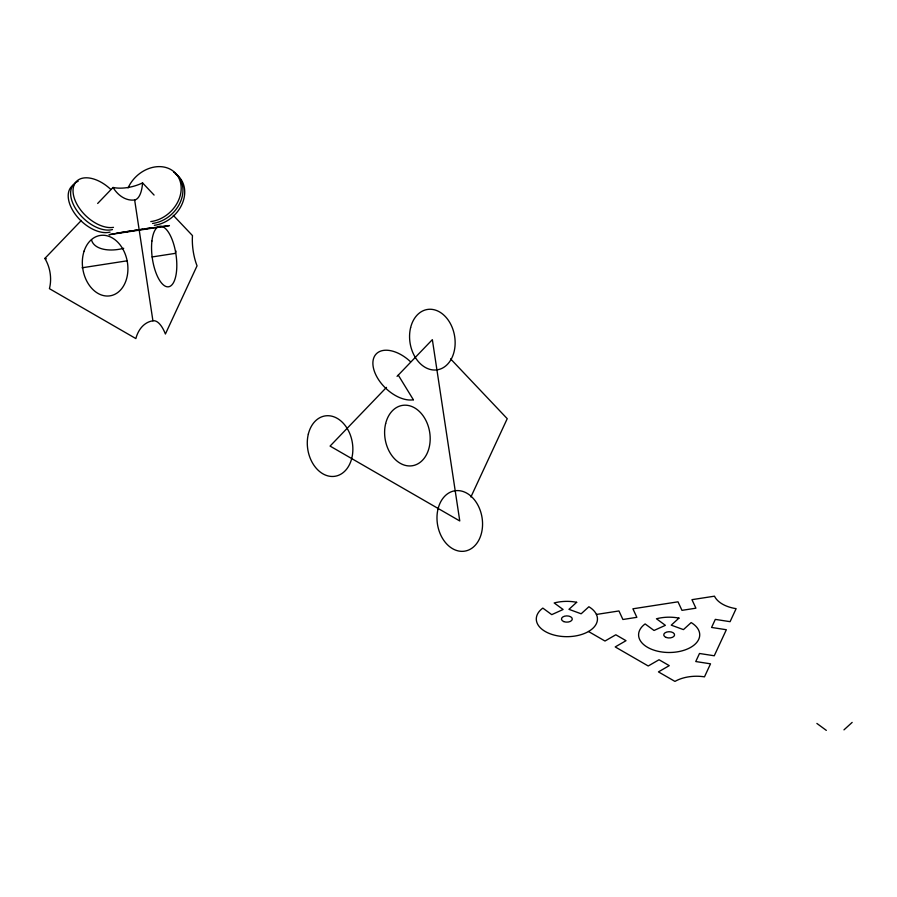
<?xml version="1.0" encoding="UTF-8"?>
<svg xmlns="http://www.w3.org/2000/svg" width="897" height="897" viewBox="0 0 897 897"><rect width="100%" height="100%" fill="white"/><g stroke="black" fill="none" stroke-linecap="round" stroke-linejoin="round"><path stroke-width="1.35" d="M470.903 496.983L507.231 418.686L450.597 358.901M154.082 195.064L142.567 182.91A30.576 11.975 81.8 0 1 134.651 199.964L152.916 320.823A30.576 22.526 80.4 0 0 135.862 338.573L49.425 288.666A30.576 22.526 80.4 0 0 44.85 258.437L81.335 220.46M97.661 203.473L113.033 187.473A30.576 16.852 -17 0 0 142.567 182.91M386.495 387.369L330.074 446.089L459.769 520.966L432.354 339.638L397.057 376.381M843.965 729.866L852.15 722.41M150.999 227.939L116.89 233.209M118.841 232.884L109.008 234.711L169.443 225.596L144.888 228.825M120.49 232.615L124.055 232.031M125.961 231.729L129.964 231.101M82.053 267.788L127.363 260.78M152.075 256.957L175.42 253.346A30.576 16.852 -17 0 1 175.991 251.048M596.415 614.445L618.952 610.958L622.91 619.491L636.859 617.327L632.901 608.805L678.009 601.82L681.967 610.352L695.915 608.188L691.957 599.667L714.494 596.18A30.576 17.66 0 0 0 736.123 608.659L730.08 621.677L715.313 619.39L711.579 627.452L726.346 629.728L714.259 655.774L699.492 653.487L695.747 661.538L710.525 663.825L704.481 676.843A30.576 17.66 0 0 0 674.948 681.406L658.443 671.887L669.252 665.641L659.037 659.744L648.228 665.989L615.207 646.928L626.016 640.682L615.813 634.784L604.993 641.03L588.499 631.499M134.146 230.451L136.288 230.125M140.605 229.464L142.758 229.15M816.887 723.442L826.328 730.382M173.278 215.336L192.474 235.597A30.576 11.975 81.8 0 0 197.048 265.826L165.407 334.009A30.576 11.975 81.8 0 0 152.916 320.823M398.268 375.125L413.382 399.793M134.651 199.964A30.576 22.526 80.4 0 1 113.033 187.473M44.85 258.437A30.576 16.852 -17 0 1 46.341 258.785M123.719 248.29A30.576 16.852 -17 0 1 91.516 239.813M113.471 227.367A30.576 18.142 43.9 0 1 80.326 209.55A30.576 18.142 43.9 0 1 78.196 179.983A30.576 18.142 43.9 0 1 110.723 189.379M110.051 232.099A30.576 18.142 43.9 0 1 75.494 214.585A30.576 18.142 43.9 0 1 74.507 184.345M128.092 187.899A30.576 24.611 -43.4 0 1 162.245 166.786A30.576 24.611 -43.4 0 1 180.589 194.01A30.576 24.611 -43.4 0 1 150.786 221.581M175.464 173.951A30.576 24.611 -43.4 0 1 182.405 203.294A30.576 24.611 -43.4 0 1 154.329 225.315M173.693 172.089A30.576 24.611 -43.5 0 1 180.633 201.433A30.576 24.611 -43.5 0 1 152.557 223.454M112.473 229.576A30.576 18.142 43.9 0 1 77.288 211.21A30.576 18.142 43.9 0 1 78.162 181.272M413.326 399.793A30.576 18.142 43.9 0 1 380.182 381.987A30.576 18.142 43.9 0 1 378.052 352.409A30.576 18.142 43.9 0 1 410.591 361.805M576.681 602.291L568.956 609.332L581.155 613.795L588.881 606.753A30.576 17.66 0 0 1 589.094 631.152A30.576 17.66 0 0 1 546.901 632.385A30.576 17.66 0 0 1 542.831 608.099L551.745 614.647L563.103 609.5L554.189 602.952A30.576 17.66 0 0 1 576.681 602.291M678.962 618.111L671.248 625.153L683.447 629.616L691.161 622.585A30.576 17.66 0 0 1 691.374 646.972A30.576 17.66 0 0 1 649.181 648.206A30.576 17.66 0 0 1 645.122 623.931L654.036 630.479L665.383 625.321L656.469 618.773A30.576 17.66 0 0 1 678.962 618.111M563.843 621.61A5.416 3.128 0 0 0 572.275 619.244A5.416 3.128 0 0 0 564.505 616.205A5.416 3.128 0 0 0 563.843 621.61M666.123 637.431A5.416 3.128 0 0 0 674.555 635.065A5.416 3.128 0 0 0 666.796 632.026A5.416 3.128 0 0 0 666.123 637.431M151.907 241.046A30.576 11.975 81.8 0 0 167.717 286.838A30.576 11.975 81.8 0 0 172.908 241.685A30.576 11.975 81.8 0 0 151.907 241.046M84.116 251.07A30.576 22.526 80.4 0 0 107.954 296.032A30.576 22.526 80.4 0 0 123.293 249.859A30.576 22.526 80.4 0 0 84.116 251.07M410.613 327.629A30.576 22.526 80.4 0 0 437.299 369.822A30.576 22.526 80.4 0 0 449.15 321.485A30.576 22.526 80.4 0 0 410.613 327.629M385.654 423.552A30.576 22.526 80.4 0 0 412.34 465.745A30.576 22.526 80.4 0 0 424.191 417.408A30.576 22.526 80.4 0 0 385.654 423.552M308.333 434.081A30.576 22.526 80.4 0 0 335.018 476.273A30.576 22.526 80.4 0 0 346.87 427.936A30.576 22.526 80.4 0 0 308.333 434.081M438.028 508.958A30.576 22.526 80.4 0 0 464.713 551.15A30.576 22.526 80.4 0 0 476.565 502.813A30.576 22.526 80.4 0 0 438.028 508.958"/></g></svg>
